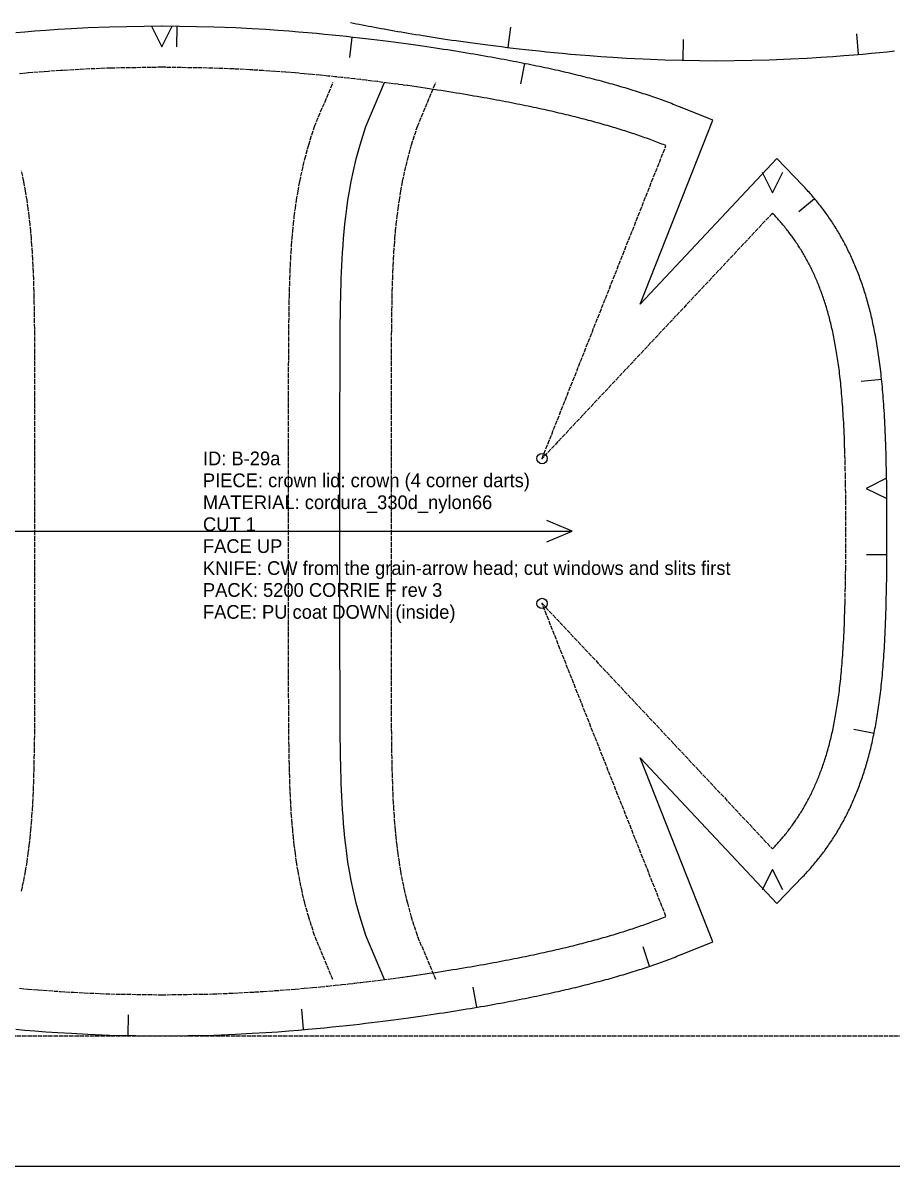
# Model space of a CAD drawing. Header units: millimetres. Extents: x 0 to 8058, y -22 to 1524.
# Drawn here: x 4089.1 to 4342.8, y 0 to 333.6 of the extents above; entities that cross this region are included whole.
import ezdxf

# ---------------------------------------------------------------- set-up
doc = ezdxf.new("R2010")
doc.units = ezdxf.units.MM
doc.linetypes.add('DASHED', pattern=[1.524, 1.27, -0.254])
for name, color, linetype in [('CUT', 7, 'Continuous'), ('DRILL', 4, 'Continuous'), ('GRAIN', 5, 'Continuous'), ('INTERNAL', 6, 'Continuous'), ('NOTCH', 1, 'Continuous'), ('SEW', 3, 'Continuous'), ('TEXT', 2, 'Continuous')]:
    doc.layers.add(name, color=color, linetype=linetype)

msp = doc.modelspace()

# ---------------------------------------------------------------- linework, layer by layer
at = {"layer": 'CUT'}
for points in [[(4184.72, 333.73), (4185.57, 333.56), (4186.42, 333.39), (4187.28, 333.22), (4188.16, 333.05), (4189.04, 332.88), (4189.93, 332.71), (4190.84, 332.54), (4191.75, 332.37), (4192.67, 332.2), (4193.61, 332.03), (4194.56, 331.86), (4195.52, 331.68), (4196.5, 331.51), (4197.48, 331.34), (4198.48, 331.16), (4199.5, 330.99), (4200.53, 330.81), (4201.57, 330.64), (4202.64, 330.46), (4203.71, 330.28), (4204.81, 330.11), (4205.92, 329.93), (4207.05, 329.75), (4208.21, 329.57), (4209.38, 329.38), (4210.57, 329.2), (4211.79, 329.02), (4213.03, 328.83), (4214.3, 328.64), (4215.59, 328.46), (4216.91, 328.27), (4218.27, 328.08), (4219.65, 327.89), (4221.07, 327.69), (4222.52, 327.5), (4224.01, 327.3), (4225.54, 327.1), (4227.12, 326.9), (4228.75, 326.7), (4230.42, 326.49), (4232.16, 326.29), (4233.96, 326.08), (4235.82, 325.87), (4237.76, 325.65), (4239.79, 325.44), (4241.91, 325.22), (4244.14, 325), (4246.5, 324.77), (4249.01, 324.55), (4251.69, 324.32), (4254.58, 324.08), (4257.74, 323.85), (4261.26, 323.61), (4265.28, 323.36), (4270.08, 323.11), (4276.41, 322.86), (4291.62, 322.6), (4306.84, 322.86), (4313.17, 323.11), (4317.97, 323.36), (4321.98, 323.61), (4325.5, 323.85), (4328.67, 324.08), (4331.56, 324.32), (4334.24, 324.55), (4336.75, 324.77), (4339.1, 325), (4341.34, 325.22), (4343.46, 325.44)], [(4087.02, 39.94), (4089.7, 39.71), (4092.59, 39.48), (4095.76, 39.24), (4099.28, 39), (4103.29, 38.76), (4108.09, 38.51), (4114.42, 38.26), (4129.64, 38), (4144.85, 38.26), (4151.18, 38.51), (4155.98, 38.76), (4160, 39), (4163.51, 39.24), (4166.68, 39.48), (4169.57, 39.71), (4172.25, 39.94), (4174.76, 40.17), (4177.12, 40.39), (4179.35, 40.61), (4181.47, 40.83), (4183.5, 41.05), (4185.44, 41.26), (4187.3, 41.47), (4189.1, 41.68), (4190.83, 41.89), (4192.51, 42.09), (4194.14, 42.3), (4195.72, 42.5), (4197.25, 42.7), (4198.74, 42.89), (4200.19, 43.09), (4201.61, 43.28), (4202.99, 43.47), (4204.34, 43.66), (4205.67, 43.85), (4206.96, 44.04), (4208.23, 44.23), (4209.47, 44.41), (4210.69, 44.6), (4211.88, 44.78), (4213.05, 44.96), (4214.2, 45.14), (4215.34, 45.32), (4216.45, 45.5), (4217.55, 45.68), (4218.62, 45.86), (4219.69, 46.03), (4220.73, 46.21), (4221.76, 46.39), (4222.78, 46.56), (4223.78, 46.73), (4224.76, 46.91), (4225.74, 47.08), (4226.7, 47.25), (4227.65, 47.43), (4228.58, 47.6), (4229.51, 47.77), (4230.42, 47.94), (4231.33, 48.11), (4232.22, 48.28), (4233.1, 48.45), (4233.97, 48.62), (4234.84, 48.79), (4235.69, 48.96), (4236.54, 49.13), (4237.37, 49.3), (4238.2, 49.47), (4239.02, 49.64), (4239.83, 49.8), (4240.63, 49.97), (4241.42, 50.14), (4242.21, 50.31), (4242.99, 50.48), (4243.76, 50.65), (4244.53, 50.82), (4245.29, 50.99), (4246.04, 51.16), (4246.79, 51.33), (4247.52, 51.5), (4248.26, 51.67), (4248.98, 51.84), (4249.7, 52.01), (4250.42, 52.18), (4251.13, 52.35), (4251.83, 52.52), (4252.53, 52.7), (4253.22, 52.87), (4253.91, 53.04), (4254.59, 53.21), (4255.26, 53.39), (4255.94, 53.56), (4256.6, 53.74), (4257.26, 53.91), (4257.92, 54.09), (4258.57, 54.26), (4259.22, 54.44), (4259.86, 54.61), (4260.5, 54.79), (4261.13, 54.97), (4261.76, 55.15), (4262.39, 55.33), (4263.01, 55.51), (4263.63, 55.69), (4264.24, 55.87), (4264.85, 56.05), (4265.45, 56.23), (4266.05, 56.41), (4266.65, 56.6), (4267.24, 56.78), (4267.83, 56.96), (4268.42, 57.15), (4269, 57.34), (4269.58, 57.52), (4270.16, 57.71), (4270.73, 57.9), (4271.3, 58.09), (4271.86, 58.28), (4272.42, 58.47), (4272.98, 58.66), (4273.54, 58.85), (4274.09, 59.04), (4274.64, 59.24), (4275.18, 59.43), (4275.72, 59.63), (4276.26, 59.83), (4276.8, 60.02), (4277.33, 60.22), (4277.86, 60.42), (4278.39, 60.62), (4278.91, 60.82), (4279.44, 61.03), (4279.95, 61.23), (4280.47, 61.43), (4280.98, 61.64), (4290.46, 65.47), (4269.22, 119.12), (4309.11, 76.62), (4316.73, 84.52), (4317.05, 84.86), (4317.37, 85.19), (4317.68, 85.53), (4317.99, 85.87), (4318.3, 86.21), (4318.61, 86.56), (4318.92, 86.9), (4319.22, 87.25), (4319.53, 87.6), (4319.83, 87.95), (4320.12, 88.31), (4320.42, 88.66), (4320.71, 89.02), (4321.01, 89.38), (4321.3, 89.74), (4321.58, 90.11), (4321.87, 90.47), (4322.15, 90.84), (4322.43, 91.21), (4322.71, 91.58), (4322.99, 91.95), (4323.26, 92.33), (4323.54, 92.71), (4323.81, 93.09), (4324.08, 93.47), (4324.34, 93.85), (4324.61, 94.24), (4324.87, 94.63), (4325.13, 95.02), (4325.38, 95.41), (4325.64, 95.81), (4325.89, 96.2), (4326.14, 96.6), (4326.39, 97), (4326.64, 97.41), (4326.89, 97.81), (4327.13, 98.22), (4327.37, 98.63), (4327.61, 99.04), (4327.84, 99.46), (4328.08, 99.87), (4328.31, 100.29), (4328.54, 100.71), (4328.76, 101.14), (4328.99, 101.56), (4329.21, 101.99), (4329.43, 102.42), (4329.65, 102.85), (4329.87, 103.29), (4330.08, 103.73), (4330.29, 104.17), (4330.5, 104.61), (4330.71, 105.05), (4330.92, 105.5), (4331.12, 105.95), (4331.32, 106.4), (4331.52, 106.86), (4331.72, 107.31), (4331.91, 107.77), (4332.11, 108.24), (4332.3, 108.7), (4332.48, 109.17), (4332.67, 109.64), (4332.85, 110.11), (4333.04, 110.59), (4333.22, 111.07), (4333.39, 111.55), (4333.57, 112.03), (4333.74, 112.52), (4333.91, 113.01), (4334.08, 113.51), (4334.25, 114), (4334.41, 114.5), (4334.58, 115.01), (4334.74, 115.51), (4334.9, 116.02), (4335.05, 116.53), (4335.21, 117.05), (4335.36, 117.57), (4335.51, 118.09), (4335.66, 118.62), (4335.81, 119.15), (4335.95, 119.69), (4336.09, 120.22), (4336.23, 120.77), (4336.37, 121.31), (4336.51, 121.86), (4336.64, 122.42), (4336.77, 122.97), (4336.9, 123.54), (4337.03, 124.1), (4337.16, 124.68), (4337.28, 125.25), (4337.4, 125.84), (4337.52, 126.42), (4337.64, 127.01), (4337.76, 127.61), (4337.87, 128.21), (4337.98, 128.82), (4338.09, 129.43), (4338.2, 130.05), (4338.31, 130.68), (4338.41, 131.31), (4338.52, 131.95), (4338.62, 132.6), (4338.72, 133.25), (4338.82, 133.91), (4338.91, 134.58), (4339, 135.25), (4339.1, 135.94), (4339.19, 136.63), (4339.27, 137.33), (4339.36, 138.04), (4339.44, 138.76), (4339.53, 139.49), (4339.61, 140.23), (4339.69, 140.98), (4339.76, 141.75), (4339.84, 142.52), (4339.91, 143.31), (4339.99, 144.11), (4340.06, 144.93), (4340.12, 145.76), (4340.19, 146.61), (4340.26, 147.48), (4340.32, 148.37), (4340.38, 149.27), (4340.44, 150.2), (4340.5, 151.15), (4340.56, 152.13), (4340.61, 153.14), (4340.66, 154.17), (4340.72, 155.24), (4340.77, 156.35), (4340.81, 157.5), (4340.86, 158.7), (4340.91, 159.95), (4340.95, 161.26), (4340.99, 162.65), (4341.03, 164.12), (4341.07, 165.7), (4341.11, 167.42), (4341.14, 169.32), (4341.18, 171.48), (4341.21, 174.03), (4341.24, 177.36), (4341.27, 185.34), (4341.24, 193.33), (4341.21, 196.66), (4341.18, 199.21), (4341.14, 201.36), (4341.11, 203.26), (4341.07, 204.98), (4341.03, 206.57), (4340.99, 208.04), (4340.95, 209.43), (4340.91, 210.74), (4340.86, 211.99), (4340.81, 213.19), (4340.77, 214.34), (4340.72, 215.45), (4340.66, 216.52), (4340.61, 217.55), (4340.56, 218.56), (4340.5, 219.53), (4340.44, 220.49), (4340.38, 221.41), (4340.32, 222.32), (4340.26, 223.21), (4340.19, 224.07), (4340.12, 224.92), (4340.06, 225.76), (4339.99, 226.57), (4339.91, 227.38), (4339.84, 228.17), (4339.76, 228.94), (4339.69, 229.71), (4339.61, 230.46), (4339.53, 231.2), (4339.44, 231.93), (4339.36, 232.65), (4339.27, 233.36), (4339.19, 234.06), (4339.1, 234.75), (4339, 235.44), (4338.91, 236.11), (4338.82, 236.78), (4338.72, 237.44), (4338.62, 238.09), (4338.52, 238.74), (4338.41, 239.38), (4338.31, 240.01), (4338.2, 240.63), (4338.09, 241.25), (4337.98, 241.87), (4337.87, 242.47), (4337.76, 243.08), (4337.64, 243.67), (4337.52, 244.27), (4337.4, 244.85), (4337.28, 245.43), (4337.16, 246.01), (4337.03, 246.58), (4336.9, 247.15), (4336.77, 247.71), (4336.64, 248.27), (4336.51, 248.83), (4336.37, 249.38), (4336.23, 249.92), (4336.09, 250.46), (4335.95, 251), (4335.81, 251.54), (4335.66, 252.07), (4335.51, 252.59), (4335.36, 253.12), (4335.21, 253.64), (4335.05, 254.15), (4334.9, 254.67), (4334.74, 255.17), (4334.58, 255.68), (4334.41, 256.18), (4334.25, 256.68), (4334.08, 257.18), (4333.91, 257.67), (4333.74, 258.17), (4333.57, 258.65), (4333.39, 259.14), (4333.22, 259.62), (4333.04, 260.1), (4332.85, 260.57), (4332.67, 261.05), (4332.48, 261.52), (4332.3, 261.99), (4332.11, 262.45), (4331.91, 262.91), (4331.72, 263.37), (4331.52, 263.83), (4331.32, 264.29), (4331.12, 264.74), (4330.92, 265.19), (4330.71, 265.64), (4330.5, 266.08), (4330.29, 266.52), (4330.08, 266.96), (4329.87, 267.4), (4329.65, 267.83), (4329.43, 268.27), (4329.21, 268.7), (4328.99, 269.13), (4328.76, 269.55), (4328.54, 269.97), (4328.31, 270.4), (4328.08, 270.81), (4327.84, 271.23), (4327.61, 271.65), (4327.37, 272.06), (4327.13, 272.47), (4326.89, 272.88), (4326.64, 273.28), (4326.39, 273.68), (4326.14, 274.09), (4325.89, 274.48), (4325.64, 274.88), (4325.38, 275.28), (4325.13, 275.67), (4324.87, 276.06), (4324.61, 276.45), (4324.34, 276.83), (4324.08, 277.22), (4323.81, 277.6), (4323.54, 277.98), (4323.26, 278.36), (4322.99, 278.73), (4322.71, 279.11), (4322.43, 279.48), (4322.15, 279.85), (4321.87, 280.22), (4321.58, 280.58), (4321.3, 280.95), (4321.01, 281.31), (4320.71, 281.67), (4320.42, 282.03), (4320.12, 282.38), (4319.83, 282.73), (4319.53, 283.09), (4319.22, 283.44), (4318.92, 283.78), (4318.61, 284.13), (4318.3, 284.47), (4317.99, 284.82), (4317.68, 285.16), (4317.37, 285.49), (4317.05, 285.83), (4316.73, 286.17), (4309.11, 294.06), (4269.22, 251.57), (4290.46, 305.22), (4280.98, 309.05), (4280.47, 309.26), (4279.95, 309.46), (4279.44, 309.66), (4278.91, 309.86), (4278.39, 310.07), (4277.86, 310.27), (4277.33, 310.47), (4276.8, 310.66), (4276.26, 310.86), (4275.72, 311.06), (4275.18, 311.25), (4274.64, 311.45), (4274.09, 311.64), (4273.54, 311.84), (4272.98, 312.03), (4272.42, 312.22), (4271.86, 312.41), (4271.3, 312.6), (4270.73, 312.79), (4270.16, 312.98), (4269.58, 313.16), (4269, 313.35), (4268.42, 313.54), (4267.83, 313.72), (4267.24, 313.91), (4266.65, 314.09), (4266.05, 314.28), (4265.45, 314.46), (4264.85, 314.64), (4264.24, 314.82), (4263.63, 315), (4263.01, 315.18), (4262.39, 315.36), (4261.76, 315.54), (4261.13, 315.72), (4260.5, 315.9), (4259.86, 316.07), (4259.22, 316.25), (4258.57, 316.43), (4257.92, 316.6), (4257.26, 316.78), (4256.6, 316.95), (4255.94, 317.13), (4255.26, 317.3), (4254.59, 317.47), (4253.91, 317.65), (4253.22, 317.82), (4252.53, 317.99), (4251.83, 318.16), (4251.13, 318.33), (4250.42, 318.51), (4249.7, 318.68), (4248.98, 318.85), (4248.26, 319.02), (4247.52, 319.19), (4246.79, 319.36), (4246.04, 319.53), (4245.29, 319.7), (4244.53, 319.87), (4243.76, 320.04), (4242.99, 320.21), (4242.21, 320.38), (4241.42, 320.54), (4240.63, 320.71), (4239.83, 320.88), (4239.02, 321.05), (4238.2, 321.22), (4237.37, 321.39), (4236.54, 321.56), (4235.69, 321.73), (4234.84, 321.9), (4233.97, 322.07), (4233.1, 322.24), (4232.22, 322.41), (4231.33, 322.58), (4230.42, 322.75), (4229.51, 322.92), (4228.58, 323.09), (4227.65, 323.26), (4226.7, 323.43), (4225.74, 323.61), (4224.76, 323.78), (4223.78, 323.95), (4222.78, 324.13), (4221.76, 324.3), (4220.73, 324.48), (4219.69, 324.65), (4218.62, 324.83), (4217.55, 325.01), (4216.45, 325.19), (4215.34, 325.36), (4214.2, 325.54), (4213.05, 325.73), (4211.88, 325.91), (4210.69, 326.09), (4209.47, 326.27), (4208.23, 326.46), (4206.96, 326.65), (4205.67, 326.83), (4204.34, 327.02), (4202.99, 327.21), (4201.61, 327.41), (4200.19, 327.6), (4198.74, 327.8), (4197.25, 327.99), (4195.72, 328.19), (4194.14, 328.39), (4192.51, 328.59), (4190.83, 328.8), (4189.1, 329), (4187.3, 329.21), (4185.44, 329.42), (4183.5, 329.64), (4181.47, 329.85), (4179.35, 330.07), (4177.12, 330.29), (4174.76, 330.52), (4172.25, 330.75), (4169.57, 330.98), (4166.68, 331.21), (4163.51, 331.45), (4160, 331.69), (4155.98, 331.93), (4151.18, 332.18), (4144.85, 332.43), (4129.74, 332.69), (4129.53, 332.69), (4114.42, 332.43), (4108.09, 332.18), (4103.29, 331.93), (4099.28, 331.69), (4095.76, 331.45), (4092.59, 331.21), (4089.7, 330.98), (4087.02, 330.75)]]:
    msp.add_lwpolyline(points, dxfattribs=at)
at = {"layer": 'DRILL'}
for centre in [(4240.61, 206.48), (4240.61, 164.21)]:
    msp.add_circle(centre, 1.5, dxfattribs=at)
for p in [(4240.61, 206.48), (4240.61, 164.21)]:
    msp.add_point(p, dxfattribs=at)
at = {"layer": 'GRAIN'}
for points in [[(4242.05, 182.23), (4249.42, 185.34), (4242.05, 188.46)], [(4009.86, 185.34), (4249.42, 185.34)]]:
    msp.add_lwpolyline(points, dxfattribs=at)
at = {"layer": 'INTERNAL', "linetype": 'CONTINUOUS'}
msp.add_lwpolyline([(4194.59, 54.45), (4189.23, 67.27), (4187.52, 72.62), (4186.39, 76.73), (4185.56, 80.22), (4184.91, 83.31), (4184.39, 86.13), (4183.96, 88.74), (4183.61, 91.2), (4183.31, 93.53), (4183.06, 95.77), (4182.85, 97.93), (4182.67, 100.02), (4182.52, 102.06), (4182.38, 104.05), (4182.27, 106.01), (4182.17, 107.94), (4182.09, 109.83), (4182.02, 111.71), (4181.96, 113.57), (4181.91, 115.41), (4181.86, 117.24), (4181.83, 119.05), (4181.79, 120.86), (4181.77, 122.66), (4181.74, 124.45), (4181.73, 126.24), (4181.71, 128.02), (4181.7, 129.8), (4181.68, 131.57), (4181.68, 133.35), (4181.67, 135.12), (4181.66, 136.89), (4181.66, 138.65), (4181.65, 140.42), (4181.65, 142.18), (4181.65, 143.95), (4181.64, 145.71), (4181.64, 147.47), (4181.64, 149.23), (4181.64, 151), (4181.64, 152.76), (4181.64, 154.52), (4181.64, 156.28), (4181.64, 158.04), (4181.64, 159.8), (4181.64, 161.57), (4181.64, 163.33), (4181.64, 165.09), (4181.64, 166.85), (4181.64, 168.61), (4181.64, 170.37), (4181.64, 172.13), (4181.64, 173.9), (4181.64, 175.66), (4181.64, 177.42), (4181.64, 179.18), (4181.64, 180.94), (4181.64, 182.7), (4181.64, 184.46), (4181.64, 186.22), (4181.64, 187.99), (4181.64, 189.75), (4181.64, 191.51), (4181.64, 193.27), (4181.64, 195.03), (4181.64, 196.79), (4181.64, 198.55), (4181.64, 200.31), (4181.64, 202.08), (4181.64, 203.84), (4181.64, 205.6), (4181.64, 207.36), (4181.64, 209.12), (4181.64, 210.88), (4181.64, 212.64), (4181.64, 214.41), (4181.64, 216.17), (4181.64, 217.93), (4181.64, 219.69), (4181.64, 221.45), (4181.64, 223.22), (4181.64, 224.98), (4181.65, 226.74), (4181.65, 228.51), (4181.65, 230.27), (4181.66, 232.04), (4181.66, 233.8), (4181.67, 235.57), (4181.68, 237.34), (4181.68, 239.11), (4181.7, 240.89), (4181.71, 242.67), (4181.73, 244.45), (4181.74, 246.23), (4181.77, 248.03), (4181.79, 249.83), (4181.83, 251.63), (4181.86, 253.45), (4181.91, 255.28), (4181.96, 257.12), (4182.02, 258.98), (4182.09, 260.85), (4182.17, 262.75), (4182.27, 264.68), (4182.38, 266.63), (4182.52, 268.63), (4182.67, 270.67), (4182.85, 272.76), (4183.06, 274.92), (4183.31, 277.16), (4183.61, 279.49), (4183.96, 281.95), (4184.39, 284.56), (4184.91, 287.38), (4185.56, 290.47), (4186.39, 293.95), (4187.52, 298.07), (4189.23, 303.42), (4194.59, 316.24)], dxfattribs=at)
at = {"layer": 'NOTCH'}
for points in [[(4126.63, 332.69), (4129.63, 326.69), (4132.63, 332.69)], [(4134.06, 332.61), (4133.96, 326.61)], [(4230.74, 326.46), (4231.45, 332.41)], [(4332.99, 324.44), (4332.47, 330.42)], [(4185.06, 329.47), (4184.4, 323.5)], [(4281.81, 322.77), (4281.91, 328.77)], [(4235.5, 321.77), (4234.33, 315.88)], [(4304.87, 290.1), (4307.85, 284.09), (4310.87, 290.09)], [(4320.15, 282.34), (4315.55, 278.5)], [(4339.7, 229.61), (4333.73, 228.99)], [(4341.16, 200.8), (4335.19, 197.73), (4341.23, 194.81)], [(4341.24, 178.38), (4335.24, 178.4)], [(4337.48, 126.23), (4331.6, 127.42)], [(4310.87, 80.6), (4307.86, 86.59), (4304.87, 80.59)], [(4272, 58.32), (4270.07, 64.01)], [(4221.56, 46.35), (4220.55, 52.27)], [(4119.82, 38.16), (4119.92, 44.16)], [(4171, 39.83), (4170.48, 45.81)]]:
    msp.add_lwpolyline(points, dxfattribs=at)
at = {"layer": 'SEW', "linetype": 'DASHED'}
for points in [[(4088.07, 51.9), (4090.69, 51.67), (4093.52, 51.44), (4096.61, 51.21), (4100.05, 50.98), (4103.97, 50.74), (4108.64, 50.5), (4114.76, 50.25), (4129.64, 50), (4144.51, 50.25), (4150.63, 50.5), (4155.3, 50.74), (4159.22, 50.98), (4162.66, 51.21), (4165.75, 51.44), (4168.58, 51.67), (4171.2, 51.9), (4173.65, 52.12), (4175.96, 52.34), (4178.14, 52.55), (4180.22, 52.77), (4182.2, 52.98), (4184.11, 53.19), (4185.94, 53.4), (4187.7, 53.6), (4189.4, 53.8), (4191.05, 54), (4192.64, 54.2), (4194.19, 54.4), (4195.69, 54.59), (4197.16, 54.79), (4198.58, 54.98), (4199.97, 55.17), (4201.33, 55.36), (4202.66, 55.54), (4203.95, 55.73), (4205.22, 55.91), (4206.47, 56.1), (4207.68, 56.28), (4208.88, 56.46), (4210.05, 56.64), (4211.2, 56.82), (4212.33, 57), (4213.44, 57.17), (4214.53, 57.35), (4215.61, 57.52), (4216.66, 57.7), (4217.7, 57.87), (4218.73, 58.04), (4219.74, 58.21), (4220.73, 58.38), (4221.71, 58.55), (4222.68, 58.72), (4223.63, 58.89), (4224.57, 59.06), (4225.5, 59.23), (4226.41, 59.4), (4227.32, 59.57), (4228.21, 59.73), (4229.09, 59.9), (4229.96, 60.06), (4230.82, 60.23), (4231.67, 60.4), (4232.51, 60.56), (4233.34, 60.73), (4234.17, 60.89), (4234.98, 61.06), (4235.78, 61.22), (4236.58, 61.39), (4237.37, 61.55), (4238.14, 61.71), (4238.92, 61.88), (4239.68, 62.04), (4240.44, 62.21), (4241.18, 62.37), (4241.93, 62.53), (4242.66, 62.7), (4243.39, 62.86), (4244.11, 63.03), (4244.82, 63.19), (4245.53, 63.35), (4246.23, 63.52), (4246.92, 63.68), (4247.61, 63.85), (4248.3, 64.01), (4248.97, 64.18), (4249.64, 64.34), (4250.31, 64.51), (4250.97, 64.68), (4251.62, 64.84), (4252.27, 65.01), (4252.91, 65.17), (4253.55, 65.34), (4254.18, 65.51), (4254.81, 65.68), (4255.44, 65.84), (4256.05, 66.01), (4256.67, 66.18), (4257.27, 66.35), (4257.88, 66.52), (4258.48, 66.69), (4259.07, 66.86), (4259.66, 67.03), (4260.25, 67.2), (4260.83, 67.37), (4261.41, 67.54), (4261.98, 67.72), (4262.55, 67.89), (4263.11, 68.06), (4263.68, 68.24), (4264.23, 68.41), (4264.78, 68.59), (4265.33, 68.76), (4265.88, 68.94), (4266.42, 69.11), (4266.96, 69.29), (4267.49, 69.47), (4268.02, 69.65), (4268.55, 69.82), (4269.07, 70), (4269.59, 70.18), (4270.11, 70.36), (4270.62, 70.55), (4271.13, 70.73), (4271.63, 70.91), (4272.13, 71.09), (4272.63, 71.28), (4273.13, 71.46), (4273.62, 71.65), (4274.11, 71.83), (4274.6, 72.02), (4275.08, 72.21), (4275.56, 72.39), (4276.03, 72.58), (4276.51, 72.77), (4276.77, 72.88), (4240.61, 164.21), (4307.84, 92.59), (4308.07, 92.83), (4308.34, 93.11), (4308.61, 93.39), (4308.87, 93.68), (4309.13, 93.96), (4309.39, 94.25), (4309.65, 94.54), (4309.91, 94.83), (4310.17, 95.12), (4310.42, 95.42), (4310.67, 95.71), (4310.92, 96.01), (4311.17, 96.31), (4311.42, 96.61), (4311.66, 96.91), (4311.91, 97.21), (4312.15, 97.52), (4312.39, 97.82), (4312.62, 98.13), (4312.86, 98.44), (4313.09, 98.75), (4313.32, 99.07), (4313.55, 99.38), (4313.78, 99.7), (4314.01, 100.02), (4314.23, 100.34), (4314.46, 100.66), (4314.68, 100.98), (4314.9, 101.31), (4315.12, 101.64), (4315.33, 101.96), (4315.55, 102.3), (4315.76, 102.63), (4315.97, 102.96), (4316.18, 103.3), (4316.39, 103.64), (4316.59, 103.98), (4316.8, 104.32), (4317, 104.67), (4317.2, 105.01), (4317.4, 105.36), (4317.59, 105.71), (4317.79, 106.07), (4317.98, 106.42), (4318.17, 106.78), (4318.36, 107.14), (4318.55, 107.5), (4318.74, 107.86), (4318.92, 108.23), (4319.11, 108.6), (4319.29, 108.97), (4319.47, 109.34), (4319.65, 109.72), (4319.82, 110.1), (4320, 110.48), (4320.17, 110.86), (4320.34, 111.25), (4320.51, 111.63), (4320.68, 112.03), (4320.85, 112.42), (4321.01, 112.82), (4321.18, 113.21), (4321.34, 113.62), (4321.5, 114.02), (4321.66, 114.43), (4321.81, 114.84), (4321.97, 115.25), (4322.12, 115.67), (4322.27, 116.09), (4322.42, 116.51), (4322.57, 116.93), (4322.72, 117.36), (4322.86, 117.8), (4323.01, 118.23), (4323.15, 118.67), (4323.29, 119.11), (4323.43, 119.56), (4323.57, 120.01), (4323.7, 120.46), (4323.84, 120.92), (4323.97, 121.38), (4324.1, 121.84), (4324.23, 122.31), (4324.36, 122.78), (4324.48, 123.26), (4324.61, 123.74), (4324.73, 124.22), (4324.85, 124.71), (4324.97, 125.21), (4325.09, 125.71), (4325.2, 126.21), (4325.32, 126.72), (4325.43, 127.23), (4325.54, 127.75), (4325.65, 128.27), (4325.76, 128.8), (4325.87, 129.34), (4325.97, 129.88), (4326.08, 130.42), (4326.18, 130.98), (4326.28, 131.53), (4326.38, 132.1), (4326.48, 132.67), (4326.57, 133.25), (4326.67, 133.83), (4326.76, 134.43), (4326.85, 135.03), (4326.94, 135.63), (4327.03, 136.25), (4327.11, 136.87), (4327.2, 137.51), (4327.28, 138.15), (4327.36, 138.8), (4327.44, 139.46), (4327.52, 140.13), (4327.6, 140.81), (4327.68, 141.51), (4327.75, 142.21), (4327.82, 142.93), (4327.89, 143.66), (4327.96, 144.4), (4328.03, 145.16), (4328.1, 145.94), (4328.16, 146.73), (4328.23, 147.53), (4328.29, 148.36), (4328.35, 149.2), (4328.41, 150.07), (4328.47, 150.95), (4328.52, 151.87), (4328.58, 152.8), (4328.63, 153.77), (4328.68, 154.77), (4328.73, 155.8), (4328.78, 156.87), (4328.82, 157.98), (4328.87, 159.14), (4328.91, 160.36), (4328.96, 161.64), (4329, 162.99), (4329.04, 164.43), (4329.07, 165.98), (4329.11, 167.66), (4329.14, 169.53), (4329.18, 171.65), (4329.21, 174.16), (4329.24, 177.43), (4329.27, 185.34), (4329.24, 193.25), (4329.21, 196.53), (4329.18, 199.04), (4329.14, 201.16), (4329.11, 203.02), (4329.07, 204.71), (4329.04, 206.26), (4329, 207.7), (4328.96, 209.05), (4328.91, 210.33), (4328.87, 211.54), (4328.82, 212.7), (4328.78, 213.82), (4328.73, 214.89), (4328.68, 215.92), (4328.63, 216.92), (4328.58, 217.88), (4328.52, 218.82), (4328.47, 219.73), (4328.41, 220.62), (4328.35, 221.49), (4328.29, 222.33), (4328.23, 223.15), (4328.16, 223.96), (4328.1, 224.75), (4328.03, 225.52), (4327.96, 226.28), (4327.89, 227.03), (4327.82, 227.76), (4327.75, 228.47), (4327.68, 229.18), (4327.6, 229.87), (4327.52, 230.55), (4327.44, 231.23), (4327.36, 231.89), (4327.28, 232.54), (4327.2, 233.18), (4327.11, 233.81), (4327.03, 234.44), (4326.94, 235.05), (4326.85, 235.66), (4326.76, 236.26), (4326.67, 236.85), (4326.57, 237.44), (4326.48, 238.02), (4326.38, 238.59), (4326.28, 239.15), (4326.18, 239.71), (4326.08, 240.26), (4325.97, 240.81), (4325.87, 241.35), (4325.76, 241.89), (4325.65, 242.41), (4325.54, 242.94), (4325.43, 243.46), (4325.32, 243.97), (4325.2, 244.48), (4325.09, 244.98), (4324.97, 245.48), (4324.85, 245.97), (4324.73, 246.46), (4324.61, 246.95), (4324.48, 247.43), (4324.36, 247.91), (4324.23, 248.38), (4324.1, 248.85), (4323.97, 249.31), (4323.84, 249.77), (4323.7, 250.23), (4323.57, 250.68), (4323.43, 251.13), (4323.29, 251.58), (4323.15, 252.02), (4323.01, 252.46), (4322.86, 252.89), (4322.72, 253.32), (4322.57, 253.75), (4322.42, 254.18), (4322.27, 254.6), (4322.12, 255.02), (4321.97, 255.44), (4321.81, 255.85), (4321.66, 256.26), (4321.5, 256.67), (4321.34, 257.07), (4321.18, 257.47), (4321.01, 257.87), (4320.85, 258.27), (4320.68, 258.66), (4320.51, 259.05), (4320.34, 259.44), (4320.17, 259.83), (4320, 260.21), (4319.82, 260.59), (4319.65, 260.97), (4319.47, 261.34), (4319.29, 261.72), (4319.11, 262.09), (4318.92, 262.46), (4318.74, 262.82), (4318.55, 263.19), (4318.36, 263.55), (4318.17, 263.91), (4317.98, 264.27), (4317.79, 264.62), (4317.59, 264.97), (4317.4, 265.33), (4317.2, 265.67), (4317, 266.02), (4316.8, 266.37), (4316.59, 266.71), (4316.39, 267.05), (4316.18, 267.39), (4315.97, 267.72), (4315.76, 268.06), (4315.55, 268.39), (4315.33, 268.72), (4315.12, 269.05), (4314.9, 269.38), (4314.68, 269.71), (4314.46, 270.03), (4314.23, 270.35), (4314.01, 270.67), (4313.78, 270.99), (4313.55, 271.31), (4313.32, 271.62), (4313.09, 271.93), (4312.86, 272.24), (4312.62, 272.55), (4312.39, 272.86), (4312.15, 273.17), (4311.91, 273.47), (4311.66, 273.78), (4311.42, 274.08), (4311.17, 274.38), (4310.92, 274.68), (4310.67, 274.97), (4310.42, 275.27), (4310.17, 275.56), (4309.91, 275.86), (4309.65, 276.15), (4309.39, 276.44), (4309.13, 276.72), (4308.87, 277.01), (4308.61, 277.29), (4308.34, 277.58), (4308.07, 277.86), (4307.84, 278.1), (4240.61, 206.48), (4276.77, 297.81), (4276.51, 297.92), (4276.03, 298.11), (4275.56, 298.29), (4275.08, 298.48), (4274.6, 298.67), (4274.11, 298.86), (4273.62, 299.04), (4273.13, 299.23), (4272.63, 299.41), (4272.13, 299.59), (4271.63, 299.78), (4271.13, 299.96), (4270.62, 300.14), (4270.11, 300.32), (4269.59, 300.5), (4269.07, 300.68), (4268.55, 300.86), (4268.02, 301.04), (4267.49, 301.22), (4266.96, 301.4), (4266.42, 301.57), (4265.88, 301.75), (4265.33, 301.93), (4264.78, 302.1), (4264.23, 302.28), (4263.68, 302.45), (4263.11, 302.62), (4262.55, 302.8), (4261.98, 302.97), (4261.41, 303.14), (4260.83, 303.32), (4260.25, 303.49), (4259.66, 303.66), (4259.07, 303.83), (4258.48, 304), (4257.88, 304.17), (4257.27, 304.34), (4256.67, 304.51), (4256.05, 304.68), (4255.44, 304.84), (4254.81, 305.01), (4254.18, 305.18), (4253.55, 305.35), (4252.91, 305.51), (4252.27, 305.68), (4251.62, 305.85), (4250.97, 306.01), (4250.31, 306.18), (4249.64, 306.34), (4248.97, 306.51), (4248.3, 306.67), (4247.61, 306.84), (4246.92, 307), (4246.23, 307.17), (4245.53, 307.33), (4244.82, 307.5), (4244.11, 307.66), (4243.39, 307.83), (4242.66, 307.99), (4241.93, 308.15), (4241.18, 308.32), (4240.44, 308.48), (4239.68, 308.65), (4238.92, 308.81), (4238.14, 308.97), (4237.37, 309.14), (4236.58, 309.3), (4235.78, 309.47), (4234.98, 309.63), (4234.17, 309.8), (4233.34, 309.96), (4232.51, 310.13), (4231.67, 310.29), (4230.82, 310.46), (4229.96, 310.62), (4229.09, 310.79), (4228.21, 310.96), (4227.32, 311.12), (4226.41, 311.29), (4225.5, 311.46), (4224.57, 311.63), (4223.63, 311.79), (4222.68, 311.96), (4221.71, 312.13), (4220.73, 312.3), (4219.74, 312.47), (4218.73, 312.65), (4217.7, 312.82), (4216.66, 312.99), (4215.61, 313.16), (4214.53, 313.34), (4213.44, 313.52), (4212.33, 313.69), (4211.2, 313.87), (4210.05, 314.05), (4208.88, 314.23), (4207.68, 314.41), (4206.47, 314.59), (4205.22, 314.77), (4203.95, 314.96), (4202.66, 315.14), (4201.33, 315.33), (4199.97, 315.52), (4198.58, 315.71), (4197.16, 315.9), (4195.69, 316.09), (4194.19, 316.29), (4192.64, 316.49), (4191.05, 316.68), (4189.4, 316.88), (4187.7, 317.09), (4185.94, 317.29), (4184.11, 317.5), (4182.2, 317.71), (4180.22, 317.92), (4178.14, 318.13), (4175.96, 318.35), (4173.65, 318.57), (4171.2, 318.79), (4168.58, 319.02), (4165.75, 319.25), (4162.66, 319.48), (4159.22, 319.71), (4155.3, 319.95), (4150.63, 320.19), (4144.51, 320.44), (4129.64, 320.69), (4129.64, 320.69), (4114.76, 320.44), (4108.64, 320.19), (4103.97, 319.95), (4100.05, 319.71), (4096.61, 319.48), (4093.52, 319.25), (4090.69, 319.02), (4088.07, 318.79)], [(4179.59, 54.45), (4174.23, 67.27), (4172.52, 72.62), (4171.39, 76.73), (4170.56, 80.22), (4169.91, 83.31), (4169.39, 86.13), (4168.96, 88.74), (4168.61, 91.2), (4168.31, 93.53), (4168.06, 95.77), (4167.85, 97.93), (4167.67, 100.02), (4167.52, 102.06), (4167.38, 104.05), (4167.27, 106.01), (4167.17, 107.94), (4167.09, 109.83), (4167.02, 111.71), (4166.96, 113.57), (4166.91, 115.41), (4166.86, 117.24), (4166.83, 119.05), (4166.79, 120.86), (4166.77, 122.66), (4166.74, 124.45), (4166.73, 126.24), (4166.71, 128.02), (4166.7, 129.8), (4166.68, 131.57), (4166.68, 133.35), (4166.67, 135.12), (4166.66, 136.89), (4166.66, 138.65), (4166.65, 140.42), (4166.65, 142.18), (4166.65, 143.95), (4166.64, 145.71), (4166.64, 147.47), (4166.64, 149.23), (4166.64, 151), (4166.64, 152.76), (4166.64, 154.52), (4166.64, 156.28), (4166.64, 158.04), (4166.64, 159.8), (4166.64, 161.57), (4166.64, 163.33), (4166.64, 165.09), (4166.64, 166.85), (4166.64, 168.61), (4166.64, 170.37), (4166.64, 172.13), (4166.64, 173.9), (4166.64, 175.66), (4166.64, 177.42), (4166.64, 179.18), (4166.64, 180.94), (4166.64, 182.7), (4166.64, 184.46), (4166.64, 186.22), (4166.64, 187.99), (4166.64, 189.75), (4166.64, 191.51), (4166.64, 193.27), (4166.64, 195.03), (4166.64, 196.79), (4166.64, 198.55), (4166.64, 200.31), (4166.64, 202.08), (4166.64, 203.84), (4166.64, 205.6), (4166.64, 207.36), (4166.64, 209.12), (4166.64, 210.88), (4166.64, 212.64), (4166.64, 214.41), (4166.64, 216.17), (4166.64, 217.93), (4166.64, 219.69), (4166.64, 221.45), (4166.64, 223.22), (4166.64, 224.98), (4166.65, 226.74), (4166.65, 228.51), (4166.65, 230.27), (4166.66, 232.04), (4166.66, 233.8), (4166.67, 235.57), (4166.68, 237.34), (4166.68, 239.11), (4166.7, 240.89), (4166.71, 242.67), (4166.73, 244.45), (4166.74, 246.23), (4166.77, 248.03), (4166.79, 249.83), (4166.83, 251.63), (4166.86, 253.45), (4166.91, 255.28), (4166.96, 257.12), (4167.02, 258.98), (4167.09, 260.85), (4167.17, 262.75), (4167.27, 264.68), (4167.38, 266.63), (4167.52, 268.63), (4167.67, 270.67), (4167.85, 272.76), (4168.06, 274.92), (4168.31, 277.16), (4168.61, 279.49), (4168.96, 281.95), (4169.39, 284.56), (4169.91, 287.38), (4170.56, 290.47), (4171.39, 293.95), (4172.52, 298.07), (4174.23, 303.42), (4179.59, 316.24)], [(4209.59, 54.45), (4204.23, 67.27), (4202.52, 72.62), (4201.39, 76.73), (4200.56, 80.22), (4199.91, 83.31), (4199.39, 86.13), (4198.96, 88.74), (4198.61, 91.2), (4198.31, 93.53), (4198.06, 95.77), (4197.85, 97.93), (4197.67, 100.02), (4197.52, 102.06), (4197.38, 104.05), (4197.27, 106.01), (4197.17, 107.94), (4197.09, 109.83), (4197.02, 111.71), (4196.96, 113.57), (4196.91, 115.41), (4196.86, 117.24), (4196.83, 119.05), (4196.79, 120.86), (4196.77, 122.66), (4196.74, 124.45), (4196.73, 126.24), (4196.71, 128.02), (4196.7, 129.8), (4196.68, 131.57), (4196.68, 133.35), (4196.67, 135.12), (4196.66, 136.89), (4196.66, 138.65), (4196.65, 140.42), (4196.65, 142.18), (4196.65, 143.95), (4196.64, 145.71), (4196.64, 147.47), (4196.64, 149.23), (4196.64, 151), (4196.64, 152.76), (4196.64, 154.52), (4196.64, 156.28), (4196.64, 158.04), (4196.64, 159.8), (4196.64, 161.57), (4196.64, 163.33), (4196.64, 165.09), (4196.64, 166.85), (4196.64, 168.61), (4196.64, 170.37), (4196.64, 172.13), (4196.64, 173.9), (4196.64, 175.66), (4196.64, 177.42), (4196.64, 179.18), (4196.64, 180.94), (4196.64, 182.7), (4196.64, 184.46), (4196.64, 186.22), (4196.64, 187.99), (4196.64, 189.75), (4196.64, 191.51), (4196.64, 193.27), (4196.64, 195.03), (4196.64, 196.79), (4196.64, 198.55), (4196.64, 200.31), (4196.64, 202.08), (4196.64, 203.84), (4196.64, 205.6), (4196.64, 207.36), (4196.64, 209.12), (4196.64, 210.88), (4196.64, 212.64), (4196.64, 214.41), (4196.64, 216.17), (4196.64, 217.93), (4196.64, 219.69), (4196.64, 221.45), (4196.64, 223.22), (4196.64, 224.98), (4196.65, 226.74), (4196.65, 228.51), (4196.65, 230.27), (4196.66, 232.04), (4196.66, 233.8), (4196.67, 235.57), (4196.68, 237.34), (4196.68, 239.11), (4196.7, 240.89), (4196.71, 242.67), (4196.73, 244.45), (4196.74, 246.23), (4196.77, 248.03), (4196.79, 249.83), (4196.83, 251.63), (4196.86, 253.45), (4196.91, 255.28), (4196.96, 257.12), (4197.02, 258.98), (4197.09, 260.85), (4197.17, 262.75), (4197.27, 264.68), (4197.38, 266.63), (4197.52, 268.63), (4197.67, 270.67), (4197.85, 272.76), (4198.06, 274.92), (4198.31, 277.16), (4198.61, 279.49), (4198.96, 281.95), (4199.39, 284.56), (4199.91, 287.38), (4200.56, 290.47), (4201.39, 293.95), (4202.52, 298.07), (4204.23, 303.42), (4209.59, 316.24)], [(4088.71, 80.22), (4089.36, 83.31), (4089.88, 86.13), (4090.31, 88.74), (4090.66, 91.2), (4090.96, 93.53), (4091.21, 95.77), (4091.42, 97.93), (4091.6, 100.02), (4091.76, 102.06), (4091.89, 104.05), (4092, 106.01), (4092.1, 107.94), (4092.18, 109.83), (4092.25, 111.71), (4092.31, 113.57), (4092.36, 115.41), (4092.41, 117.24), (4092.44, 119.05), (4092.48, 120.86), (4092.5, 122.66), (4092.53, 124.45), (4092.55, 126.24), (4092.56, 128.02), (4092.57, 129.8), (4092.59, 131.57), (4092.6, 133.35), (4092.6, 135.12), (4092.61, 136.89), (4092.61, 138.65), (4092.62, 140.42), (4092.62, 142.18), (4092.62, 143.95), (4092.63, 145.71), (4092.63, 147.47), (4092.63, 149.23), (4092.63, 151), (4092.63, 152.76), (4092.63, 154.52), (4092.63, 156.28), (4092.63, 158.04), (4092.63, 159.8), (4092.63, 161.57), (4092.63, 163.33), (4092.63, 165.09), (4092.63, 166.85), (4092.63, 168.61), (4092.63, 170.37), (4092.63, 172.13), (4092.63, 173.9), (4092.63, 175.66), (4092.63, 177.42), (4092.63, 179.18), (4092.63, 180.94), (4092.63, 182.7), (4092.63, 184.46), (4092.63, 186.22), (4092.63, 187.99), (4092.63, 189.75), (4092.63, 191.51), (4092.63, 193.27), (4092.63, 195.03), (4092.63, 196.79), (4092.63, 198.55), (4092.63, 200.31), (4092.63, 202.08), (4092.63, 203.84), (4092.63, 205.6), (4092.63, 207.36), (4092.63, 209.12), (4092.63, 210.88), (4092.63, 212.64), (4092.63, 214.41), (4092.63, 216.17), (4092.63, 217.93), (4092.63, 219.69), (4092.63, 221.45), (4092.63, 223.22), (4092.63, 224.98), (4092.62, 226.74), (4092.62, 228.51), (4092.62, 230.27), (4092.61, 232.04), (4092.61, 233.8), (4092.6, 235.57), (4092.6, 237.34), (4092.59, 239.11), (4092.57, 240.89), (4092.56, 242.67), (4092.55, 244.45), (4092.53, 246.23), (4092.5, 248.03), (4092.48, 249.83), (4092.44, 251.63), (4092.41, 253.45), (4092.36, 255.28), (4092.31, 257.12), (4092.25, 258.98), (4092.18, 260.85), (4092.1, 262.75), (4092, 264.68), (4091.89, 266.63), (4091.76, 268.63), (4091.6, 270.67), (4091.42, 272.76), (4091.21, 274.92), (4090.96, 277.16), (4090.66, 279.49), (4090.31, 281.95), (4089.88, 284.56), (4089.36, 287.38), (4088.71, 290.47)]]:
    msp.add_lwpolyline(points, dxfattribs=at)
at = {"layer": 'TEXT', "linetype": 'DASHED'}
msp.add_line((0, 38), (7996.27, 38), dxfattribs=at)
at = {"layer": 'TEXT'}
msp.add_lwpolyline([(0, 0), (7996.27, 0), (7996.27, 1524), (0, 1524)], close=True, dxfattribs=at)

# ---------------------------------------------------------------- texts
for s, p in [('ID: B-29a', (4141.64, 204.54)), ('PIECE: crown lid: crown (4 corner darts)', (4141.64, 198.14)), ('MATERIAL: cordura_330d_nylon66', (4141.64, 191.74)), ('CUT 1', (4141.64, 185.34)), ('FACE UP', (4141.64, 178.94)), ('KNIFE: CW from the grain-arrow head; cut windows and slits first', (4141.64, 172.54)), ('PACK: 5200 CORRIE F rev 3', (4141.64, 166.14)), ('FACE: PU coat DOWN (inside)', (4141.64, 159.74))]:
    msp.add_text(s, height=4, dxfattribs=at).set_placement(p)

doc.saveas('drawing.dxf')
